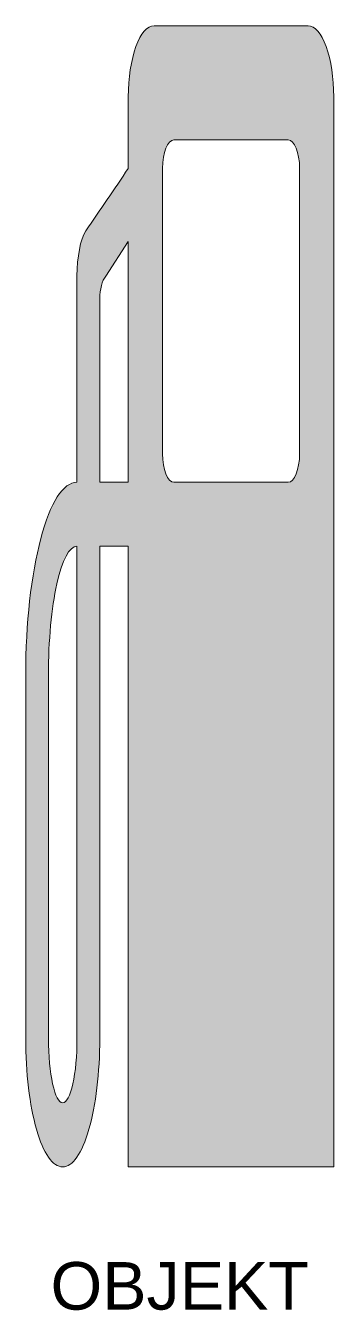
# Model space of a CAD drawing. Header units: metres. Extents: x -0.81 to 0.83, y -0.75 to 6.
import ezdxf
from ezdxf.enums import TextEntityAlignment as Align

# ---------------------------------------------------------------- set-up
doc = ezdxf.new("R2010")
doc.units = ezdxf.units.M
doc.layers.get('Defpoints').update_dxf_attribs({"color": 140, "lineweight": 5})
doc.styles.get("Standard").update_dxf_attribs({"font": 'arial.ttf'})

msp = doc.modelspace()

# ---------------------------------------------------------------- hatches: boundary and pattern name
at = {"lineweight": 0}
h = msp.add_hatch(color=0, dxfattribs=at)
h.dxf.hatch_style = 1
edge = h.paths.add_edge_path()
edge.add_spline(control_points=[(0.81, 0), (0.81, 1.8747), (0.81, 3.7493), (0.81, 5.624)], knot_values=[8, 8, 8, 8, 9, 9, 9, 9], weights=[1, 1, 1, 1], degree=3, periodic=0)
edge.add_spline(control_points=[(0.81, 5.624), (0.81, 5.7234), (0.7952, 5.8187), (0.7698, 5.8885)], knot_values=[9, 9, 9, 9, 10, 10, 10, 10], weights=[1, 1, 1, 1], degree=3, periodic=0)
edge.add_spline(control_points=[(0.7698, 5.8885), (0.7444, 5.9594), (0.7105, 5.9986), (0.6746, 5.9986)], knot_values=[10, 10, 10, 10, 11, 11, 11, 11], weights=[1, 1, 1, 1], degree=3, periodic=0)
edge.add_line((0.6746, 5.9986), (-0.1349, 5.9986))
edge.add_spline(control_points=[(-0.1349, 5.9986), (-0.1709, 5.9986), (-0.2058, 5.9594), (-0.2301, 5.8885)], knot_values=[0, 0, 0, 0, 1, 1, 1, 1], weights=[1, 1, 1, 1], degree=3, periodic=0)
edge.add_spline(control_points=[(-0.2301, 5.8885), (-0.2555, 5.8187), (-0.2704, 5.7234), (-0.2704, 5.624)], knot_values=[1, 1, 1, 1, 2, 2, 2, 2], weights=[1, 1, 1, 1], degree=3, periodic=0)
edge.add_spline(control_points=[(-0.2704, 5.624), (-0.2704, 5.4988), (-0.2704, 5.3735), (-0.2704, 5.2483)], knot_values=[2, 2, 2, 2, 3, 3, 3, 3], weights=[1, 1, 1, 1], degree=3, periodic=0)
edge.add_spline(control_points=[(-0.2704, 5.2483), (-0.3448, 5.139), (-0.4192, 5.0297), (-0.4936, 4.9203)], knot_values=[3, 3, 3, 3, 4, 4, 4, 4], weights=[1, 1, 1, 1], degree=3, periodic=0)
edge.add_spline(control_points=[(-0.4936, 4.9203), (-0.5222, 4.8738), (-0.5402, 4.7828), (-0.5402, 4.6833)], knot_values=[4, 4, 4, 4, 5, 5, 5, 5], weights=[1, 1, 1, 1], degree=3, periodic=0)
edge.add_line((-0.5402, 4.6833), (-0.5402, 3.5987))
edge.add_spline(control_points=[(-0.5402, 3.5987), (-0.6121, 3.5987), (-0.6809, 3.4929), (-0.7306, 3.3024)], knot_values=[0, 0, 0, 0, 1, 1, 1, 1], degree=3, periodic=0)
edge.add_spline(control_points=[(-0.7306, 3.3024), (-0.7814, 3.113), (-0.81, 2.8559), (-0.81, 2.5871)], knot_values=[1, 1, 1, 1, 2, 2, 2, 2], degree=3, periodic=0)
edge.add_line((-0.81, 2.5871), (-0.81, 0.6751))
edge.add_spline(control_points=[(-0.81, 0.6751), (-0.81, 0.4963), (-0.7899, 0.3238), (-0.7529, 0.1979)], knot_values=[0, 0, 0, 0, 1, 1, 1, 1], weights=[1, 1, 1, 1], degree=3, periodic=0)
edge.add_spline(control_points=[(-0.7529, 0.1979), (-0.7169, 0.0709), (-0.6672, 0), (-0.6153, 0)], knot_values=[1, 1, 1, 1, 2, 2, 2, 2], weights=[1, 1, 1, 1], degree=3, periodic=0)
edge.add_spline(control_points=[(-0.6153, 0), (-0.5635, 0), (-0.5137, 0.0709), (-0.4777, 0.1979)], knot_values=[2, 2, 2, 2, 3, 3, 3, 3], weights=[1, 1, 1, 1], degree=3, periodic=0)
edge.add_spline(control_points=[(-0.4777, 0.1979), (-0.4407, 0.3238), (-0.4206, 0.4963), (-0.4206, 0.6751)], knot_values=[3, 3, 3, 3, 4, 4, 4, 4], weights=[1, 1, 1, 1], degree=3, periodic=0)
edge.add_spline(control_points=[(-0.4206, 0.6751), (-0.4206, 1.5375), (-0.4206, 2.3998), (-0.4206, 3.2622)], knot_values=[4, 4, 4, 4, 5, 5, 5, 5], weights=[1, 1, 1, 1], degree=3, periodic=0)
edge.add_spline(control_points=[(-0.4206, 3.2622), (-0.3705, 3.2622), (-0.3204, 3.2622), (-0.2704, 3.2622)], knot_values=[5, 5, 5, 5, 6, 6, 6, 6], weights=[1, 1, 1, 1], degree=3, periodic=0)
edge.add_spline(control_points=[(-0.2704, 3.2622), (-0.2704, 2.1748), (-0.2704, 1.0874), (-0.2704, 0)], knot_values=[6, 6, 6, 6, 7, 7, 7, 7], weights=[1, 1, 1, 1], degree=3, periodic=0)
edge.add_spline(control_points=[(-0.2704, 0), (0.0898, 0), (0.4499, 0), (0.81, 0)], knot_values=[7, 7, 7, 7, 8, 8, 8, 8], weights=[1, 1, 1, 1], degree=3, periodic=0)
edge = h.paths.add_edge_path(flags=16)
edge.add_spline(control_points=[(-0.5402, 0.6751), (-0.5402, 0.5851), (-0.5476, 0.4994), (-0.5624, 0.436)], knot_values=[3, 3, 3, 3, 4, 4, 4, 4], degree=3, periodic=0)
edge.add_spline(control_points=[(-0.5624, 0.436), (-0.5762, 0.3725), (-0.5952, 0.3375), (-0.6153, 0.3375)], knot_values=[2, 2, 2, 2, 3, 3, 3, 3], degree=3, periodic=0)
edge.add_spline(control_points=[(-0.6153, 0.3375), (-0.6354, 0.3375), (-0.6545, 0.3725), (-0.6682, 0.436)], knot_values=[1, 1, 1, 1, 2, 2, 2, 2], degree=3, periodic=0)
edge.add_spline(control_points=[(-0.6682, 0.436), (-0.682, 0.4994), (-0.6904, 0.5851), (-0.6904, 0.6751)], knot_values=[0, 0, 0, 0, 1, 1, 1, 1], degree=3, periodic=0)
edge.add_line((-0.6904, 0.6751), (-0.6904, 2.5871))
edge.add_spline(control_points=[(-0.6904, 2.5871), (-0.6904, 2.766), (-0.6746, 2.9374), (-0.646, 3.0643)], knot_values=[1, 1, 1, 1, 2, 2, 2, 2], degree=3, periodic=0)
edge.add_spline(control_points=[(-0.646, 3.0643), (-0.6185, 3.1903), (-0.5804, 3.2622), (-0.5402, 3.2622)], knot_values=[0, 0, 0, 0, 1, 1, 1, 1], degree=3, periodic=0)
edge.add_line((-0.5402, 3.2622), (-0.5402, 0.6751))
edge = h.paths.add_edge_path(flags=16)
edge.add_spline(control_points=[(-0.0302, 3.5987), (-0.063, 3.5987), (-0.0905, 3.6664), (-0.0905, 3.749)], knot_values=[0, 0, 0, 0, 1, 1, 1, 1], degree=3, periodic=0)
edge.add_line((-0.0905, 3.749), (-0.0905, 5.2666))
edge.add_spline(control_points=[(-0.0905, 5.2483), (-0.0905, 5.3319), (-0.063, 5.3986), (-0.0302, 5.3986)], knot_values=[0, 0, 0, 0, 1, 1, 1, 1], degree=3, periodic=0)
edge.add_line((-0.0374, 5.3986), (0.577, 5.3986))
edge.add_spline(control_points=[(0.5698, 5.3986), (0.6026, 5.3986), (0.6301, 5.3319), (0.6301, 5.2483)], knot_values=[0, 0, 0, 0, 1, 1, 1, 1], degree=3, periodic=0)
edge.add_line((0.6301, 5.2483), (0.6301, 3.7309))
edge.add_spline(control_points=[(0.6301, 3.749), (0.6301, 3.6664), (0.6026, 3.5987), (0.5698, 3.5987)], knot_values=[0, 0, 0, 0, 1, 1, 1, 1], degree=3, periodic=0)
edge.add_line((0.577, 3.5987), (-0.0373, 3.5987))
edge = h.paths.add_edge_path(flags=16)
edge.add_spline(control_points=[(-0.2704, 3.5987), (-0.3204, 3.5987), (-0.3705, 3.5987), (-0.4206, 3.5987)], knot_values=[2, 2, 2, 2, 3, 3, 3, 3], weights=[1, 1, 1, 1], degree=3, periodic=0)
edge.add_spline(control_points=[(-0.4206, 3.5987), (-0.4206, 3.9204), (-0.4206, 4.2421), (-0.4206, 4.5637)], knot_values=[1, 1, 1, 1, 2, 2, 2, 2], weights=[1, 1, 1, 1], degree=3, periodic=0)
edge.add_spline(control_points=[(-0.4206, 4.5637), (-0.4206, 4.6124), (-0.4079, 4.6579), (-0.3889, 4.6822)], knot_values=[0, 0, 0, 0, 1, 1, 1, 1], weights=[1, 1, 1, 1], degree=3, periodic=0)
edge.add_line((-0.3889, 4.6822), (-0.2704, 4.8642))
edge.add_spline(control_points=[(-0.2704, 4.8642), (-0.2704, 4.4424), (-0.2704, 4.0205), (-0.2704, 3.5987)], knot_values=[3, 3, 3, 3, 4, 4, 4, 4], weights=[1, 1, 1, 1], degree=3, periodic=0)

# ---------------------------------------------------------------- linework, layer by layer
at = {"color": 0, "lineweight": 0}
for points in [[(0.6746, 5.9986), (-0.1349, 5.9986), (0.6746, 5.9986)], [(0.5698, 5.3986), (-0.0302, 5.3986), (0.5698, 5.3986)], [(-0.0905, 5.2483), (-0.0905, 3.749), (-0.0905, 5.2483)], [(0.6301, 3.749), (0.6301, 5.2483), (0.6301, 3.749)], [(-0.2704, 4.8642), (-0.3889, 4.6822), (-0.2704, 4.8642)], [(-0.5402, 4.6833), (-0.5402, 3.5987), (-0.5402, 4.6833)], [(-0.0302, 3.5987), (0.5698, 3.5987), (-0.0302, 3.5987)], [(-0.5402, 0.6751), (-0.5402, 3.2622), (-0.5402, 0.6751)], [(-0.81, 2.5871), (-0.81, 0.6751), (-0.81, 2.5871)], [(-0.6904, 2.5871), (-0.6904, 0.6751), (-0.6904, 2.5871)]]:
    msp.add_lwpolyline(points, close=True, dxfattribs=at)
for points, knots in [([(-0.81, 0.6751), (-0.81, 0.4963), (-0.7899, 0.3238), (-0.7529, 0.1979), (-0.7169, 0.0709), (-0.6672, 0), (-0.6153, 0), (-0.5635, 0), (-0.5137, 0.0709), (-0.4777, 0.1979), (-0.4407, 0.3238), (-0.4206, 0.4963), (-0.4206, 0.6751), (-0.4206, 1.5375), (-0.4206, 2.3998), (-0.4206, 3.2622), (-0.3705, 3.2622), (-0.3204, 3.2622), (-0.2704, 3.2622), (-0.2704, 2.1748), (-0.2704, 1.0874), (-0.2704, 0), (0.0898, 0), (0.4499, 0), (0.81, 0), (0.81, 1.8747), (0.81, 3.7493), (0.81, 5.624), (0.81, 5.7234), (0.7952, 5.8187), (0.7698, 5.8885), (0.7444, 5.9594), (0.7105, 5.9986), (0.6746, 5.9986)], [0, 0, 0, 0, 1, 1, 1, 2, 2, 2, 3, 3, 3, 4, 4, 4, 5, 5, 5, 6, 6, 6, 7, 7, 7, 8, 8, 8, 9, 9, 9, 10, 10, 10, 11, 11, 11, 11]), ([(-0.1349, 5.9986), (-0.1709, 5.9986), (-0.2058, 5.9594), (-0.2301, 5.8885), (-0.2555, 5.8187), (-0.2704, 5.7234), (-0.2704, 5.624), (-0.2704, 5.4988), (-0.2704, 5.3735), (-0.2704, 5.2483), (-0.3448, 5.139), (-0.4192, 5.0297), (-0.4936, 4.9203), (-0.5222, 4.8738), (-0.5402, 4.7828), (-0.5402, 4.6833)], [0, 0, 0, 0, 1, 1, 1, 2, 2, 2, 3, 3, 3, 4, 4, 4, 5, 5, 5, 5]), ([(-0.3889, 4.6822), (-0.4079, 4.6579), (-0.4206, 4.6124), (-0.4206, 4.5637), (-0.4206, 4.2421), (-0.4206, 3.9204), (-0.4206, 3.5987), (-0.3705, 3.5987), (-0.3204, 3.5987), (-0.2704, 3.5987), (-0.2704, 4.0205), (-0.2704, 4.4424), (-0.2704, 4.8642)], [0, 0, 0, 0, 1, 1, 1, 2, 2, 2, 3, 3, 3, 4, 4, 4, 4]), ([(-0.5402, 3.5987), (-0.6121, 3.5987), (-0.6809, 3.4929), (-0.7306, 3.3024), (-0.7814, 3.113), (-0.81, 2.8559), (-0.81, 2.5871)], [0, 0, 0, 0, 1, 1, 1, 2, 2, 2, 2]), ([(-0.5402, 3.2622), (-0.5804, 3.2622), (-0.6185, 3.1903), (-0.646, 3.0643), (-0.6746, 2.9374), (-0.6904, 2.766), (-0.6904, 2.5871)], [0, 0, 0, 0, 1, 1, 1, 2, 2, 2, 2]), ([(-0.6904, 0.6751), (-0.6904, 0.5851), (-0.682, 0.4994), (-0.6682, 0.436), (-0.6545, 0.3725), (-0.6354, 0.3375), (-0.6153, 0.3375), (-0.5952, 0.3375), (-0.5762, 0.3725), (-0.5624, 0.436), (-0.5476, 0.4994), (-0.5402, 0.5851), (-0.5402, 0.6751)], [0, 0, 0, 0, 1, 1, 1, 2, 2, 2, 3, 3, 3, 4, 4, 4, 4])]:
    msp.add_open_spline(points, degree=3, knots=knots, dxfattribs=at)
for points in [[(-0.0302, 5.3986), (-0.063, 5.3986), (-0.0905, 5.3319), (-0.0905, 5.2483)], [(0.6301, 5.2483), (0.6301, 5.3319), (0.6026, 5.3986), (0.5698, 5.3986)], [(-0.0905, 3.749), (-0.0905, 3.6664), (-0.063, 3.5987), (-0.0302, 3.5987)], [(0.5698, 3.5987), (0.6026, 3.5987), (0.6301, 3.6664), (0.6301, 3.749)]]:
    msp.add_open_spline(points, degree=3, dxfattribs=at)

# ---------------------------------------------------------------- texts
at = {"layer": 'Defpoints'}
msp.add_attdef('OBJEKT', text='657-52', height=0.25, dxfattribs=at).set_placement((0, -0.5), align=Align.TOP_CENTER)

doc.saveas('drawing.dxf')
